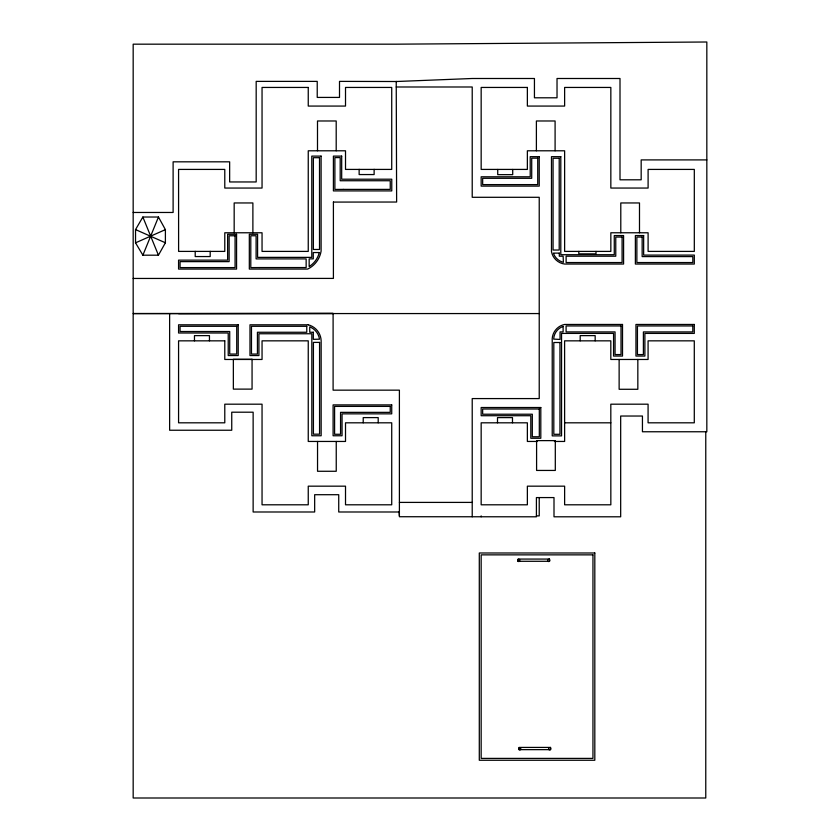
<?xml version="1.0" encoding="UTF-8"?>
<svg xmlns="http://www.w3.org/2000/svg" width="840" height="840" viewBox="0 0 840 840"><rect width="100%" height="100%" fill="white"/><g stroke="black" fill="none" stroke-linecap="round" stroke-linejoin="round"><path stroke-width="1.26" d="M142.884 255.192L158.456 217.025L142.863 217.025L135.534 229.593L135.534 242.834L142.884 255.192L158.434 255.192L165.396 242.781L165.396 229.635L158.456 217.025M165.396 229.635L135.534 242.834M539.227 313.562L133.172 313.562L333.102 313.446L333.102 390.159L399.399 390.159L399.399 516.726L536.413 516.799L536.413 497.574L554.001 497.574L554.001 516.799L620.676 516.799L620.676 416.031L642.442 416.031L642.442 431.76L706.828 431.76L706.828 42L396.228 44.174L133.172 44.174L133.172 798L705.768 798L705.768 431.76M706.828 159.904L641.172 159.904L641.172 179.802L620.004 179.802L620.004 78.498L557.025 78.498L557.025 97.797L534.44 97.797L534.44 78.498L472.217 78.498L396.406 81.511L339.507 81.386L339.507 97.419L317.226 97.419L317.226 81.386L256.179 81.386L256.179 181.954L229.646 181.954L229.646 161.826L173.114 161.826L173.114 212.468L133.172 212.468M396.228 86.992L472.217 86.992L472.217 197.295L539.227 197.295L539.227 398.58L472.217 398.58L472.217 516.799M333.406 202.083L396.627 202.031L396.228 81.386M133.172 278.46L333.406 278.407L333.406 202.031M333.102 313.446L178.573 313.635M564.606 422.814L610.837 422.814M537.432 441.452L527.363 441.452L527.363 422.814L481.163 422.814L481.163 504.798L527.363 504.798L527.363 486.171L564.627 486.171L564.627 504.798L610.837 504.798L610.817 404.187L648.081 404.187L648.081 422.814L694.292 422.814L694.292 340.841L648.081 340.841L648.081 359.468L610.817 359.468L610.817 340.841L564.606 340.841L564.627 441.452L554.411 441.452M399.399 502.404L472.217 502.404M399.399 511.991L338.73 511.991L338.73 494.707L314.664 494.707L314.664 511.991L253.134 511.991L253.134 412.199L231.746 412.199L231.746 430.238L169.628 430.238L169.628 313.635M536.413 515.886L539.227 515.886L539.227 497.574M135.534 229.593L165.396 242.781M158.434 255.192L142.863 217.025M399.168 511.991L399.399 515.886M639.492 232.775L639.492 202.954L620.792 202.954L620.792 232.775M637.833 359.468L637.833 389.277L619.133 389.277L619.133 359.468M595.99 251.402L595.99 253.859L578.812 253.859L578.812 251.402M595.172 340.841L595.172 335.622L580.188 335.622L580.188 340.841M555.093 150.791L555.093 120.981L536.393 120.981L536.393 150.791M512.715 169.439L512.715 174.657L497.731 174.657L497.731 169.439M512.484 422.814L512.484 417.606L497.501 417.606L497.501 422.814M481.163 515.886L481.163 516.799M378.2 422.814L378.2 417.606L363.216 417.606L363.216 422.814M374.126 169.334L374.126 174.552L359.142 174.552L359.142 169.334M336.2 150.791L336.2 120.981L317.499 120.981L317.499 150.791M336.242 441.452L336.242 471.272L317.541 471.272L317.541 441.452M252.882 232.775L252.882 202.954L234.171 202.954L234.171 232.775M210.189 251.339L210.189 256.557L195.206 256.557L195.206 251.339M209.454 340.841L209.454 335.622L194.471 335.622L194.471 340.841M519.834 560.7A1.113 1.113 0 0 1 518.196 561.383A1.113 1.113 0 0 1 517.965 559.619A1.113 1.113 0 0 1 519.729 559.85M547.68 559.85A1.113 1.113 0 0 1 549.433 559.619A1.113 1.113 0 0 1 549.202 561.383A1.113 1.113 0 0 1 547.565 560.7M548.888 747.978A1.113 1.113 0 0 1 550.641 748.209A1.113 1.113 0 0 1 549.969 749.847A1.113 1.113 0 0 1 548.562 748.766M520.905 748.766A1.113 1.113 0 0 1 519.498 749.847A1.113 1.113 0 0 1 518.816 748.209A1.113 1.113 0 0 1 520.58 747.978M319.274 252.546L319.263 252.609A22.764 22.764 0 0 1 310.181 265.881L309.162 266.532L309.162 258.857L313.278 258.857L313.278 252.546L319.274 252.546M563.115 326.424L561.698 326.991A14.018 14.018 0 0 0 553.675 339.108L560.049 339.433L560.049 331.916L563.115 331.916L563.115 326.424M343.203 189.389L334.887 189.441L334.887 157.595L340.2 157.595L340.2 180.737L390.243 180.737L390.243 189.389L343.203 189.389M259.119 267.55L250.793 267.603L250.793 235.757L256.106 235.757L256.106 258.899L306.149 258.899L306.149 267.55L259.119 267.55M308.248 87.444L262.048 87.444L262.048 188.055L224.784 188.055L224.784 169.417L178.573 169.417L178.605 251.402L224.784 251.402L224.784 232.775L262.048 232.775L262.048 251.402L308.248 251.402L308.248 150.791L345.513 150.791L345.513 169.417L391.724 169.417L391.724 87.444L345.513 87.444L345.513 106.071L308.248 106.071L308.248 87.444M527.363 87.444L481.163 87.444L481.163 169.417L527.363 169.417L527.363 150.791L564.627 150.791L564.627 251.402L610.837 251.402L610.837 232.775L648.102 232.775L648.102 251.402L694.312 251.402L694.312 169.417L648.102 169.417L648.102 188.055L610.837 188.055L610.837 87.444L564.627 87.444L564.627 106.071L527.363 106.071L527.363 87.444M321.101 156.114L311.787 156.114L311.787 257.365L257.586 257.365L257.586 234.276L249.322 234.276L249.322 269.073L307.671 269.073A24.255 24.255 0 0 0 321.101 251.055L321.101 156.114M341.681 156.114L333.406 156.114L333.406 190.911L391.766 190.911L391.766 179.203L341.681 179.203L341.681 156.114M539.227 156.671L530.219 156.671L530.219 176.799L481.163 176.799L481.163 186.113L539.227 186.113L539.227 156.671M560.795 156.671L551.481 156.671L551.481 251.622A15.341 15.341 0 0 0 564.627 264.043L623.585 264.043L623.585 235.567L614.271 235.567L614.271 254.72L560.795 254.72L560.795 156.671M319.515 157.7L313.373 157.7L313.373 249.48L319.515 249.48L319.515 157.7M537.736 158.172L531.71 158.172L531.71 178.3L482.664 178.3L482.664 184.611L537.736 184.611L537.736 158.172M559.209 158.256L553.067 158.256L553.067 250.037L559.209 250.037L559.209 158.256M236.565 234.276L227.63 234.276L227.63 260.137L178.573 260.137L178.573 269.073L236.565 269.073L236.565 234.276M643.65 235.567L635.376 235.567L635.376 264.043L694.312 264.043L694.312 255.097L643.65 255.097L643.65 235.567M235.074 235.767L229.121 235.767L229.121 261.628L180.065 261.628L180.065 267.593L235.074 267.593L235.074 235.767M622.094 237.059L615.762 237.059L615.762 256.211L566.118 256.211L566.118 262.553L622.094 262.553L622.094 237.059M642.159 237.059L636.867 237.059L636.867 262.553L692.822 262.553L692.822 256.589L642.159 256.589L642.159 237.059M559.303 253.113L553.371 253.113L553.77 254.132A13.85 13.85 0 0 0 561.992 261.891L563.388 262.3L563.136 256.211L559.303 256.211L559.303 253.113M622.514 324.461L564.606 324.461A15.519 15.519 0 0 0 552.226 340.925L552.226 435.876L561.54 435.876L561.54 333.406L613.567 333.406L613.567 356.066L622.514 356.066L622.514 324.461M694.292 324.461L635.953 324.461L635.953 356.066L644.889 356.066L644.889 333.406L694.292 333.406L694.292 324.461M238.214 324.807L178.573 324.807L178.573 333.007L228.228 333.007L228.228 355.551L238.214 355.551L238.214 324.807M308.248 324.807L249.984 324.807L249.984 355.551L258.93 355.551L258.93 333.753L311.829 333.753L311.829 435.761L321.153 435.761L321.153 340.809A17.115 17.115 0 0 0 308.248 324.807M621.023 325.952L566.097 325.952L566.097 331.916L615.058 331.916L615.058 354.575L621.023 354.575L621.023 325.952M692.8 325.952L637.434 325.952L637.434 354.575L643.398 354.575L643.398 331.916L692.8 331.916L692.8 325.952M236.722 326.298L180.065 326.298L180.065 331.517L229.719 331.517L229.719 354.06L236.722 354.06L236.722 326.298M306.768 326.298L251.475 326.298L251.475 354.06L257.439 354.06L257.439 332.262L306.768 332.262L306.768 326.298M313.32 332.262L309.74 332.262L309.74 326.865L311.02 327.421A15.624 15.624 0 0 1 319.505 339.192L313.32 339.318L313.32 332.262M224.784 340.841L178.573 340.841L178.573 422.814L224.784 422.814L224.784 404.187L262.048 404.187L262.048 504.798L308.248 504.798L308.248 486.171L345.513 486.171L345.513 504.798L391.724 504.798L391.724 422.814L345.513 422.814L345.513 441.452L308.248 441.452L308.248 340.841L262.048 340.841L262.048 359.468L224.784 359.468L224.784 340.841M319.568 342.394L313.415 342.394L313.415 434.175L319.568 434.175L319.568 342.394M559.954 342.51L553.812 342.51L553.812 434.291L559.954 434.291L559.954 342.51M252.063 359.31L233.352 359.31L233.352 389.12L252.063 389.12L252.063 359.31M391.724 404.901L333.102 404.901L333.102 435.761L342.048 435.761L342.048 413.847L391.724 413.847L391.724 404.901M390.233 406.392L334.593 406.392L334.593 434.269L340.557 434.269L340.557 412.356L390.233 412.356L390.233 406.392M540.803 407.516L481.163 407.516L481.163 415.716L530.817 415.716L530.817 438.26L540.803 438.26L540.803 407.516M539.312 409.007L482.654 409.007L482.654 414.225L532.308 414.225L532.308 436.769L539.312 436.769L539.312 409.007M555.303 440.622L536.592 440.622L536.592 470.442L555.303 470.442L555.303 440.622M594.815 552.993L479.294 552.993L479.294 760.252L594.815 760.252L594.815 552.993M592.956 554.862L481.163 554.862L481.163 758.394L592.956 758.394L592.956 554.862M549.507 559.073L518.059 559.073L518.059 561.288L549.507 561.288L549.507 559.073M550.536 747.422L519.089 747.422L519.089 749.648L550.536 749.648L550.536 747.422"/></g></svg>
